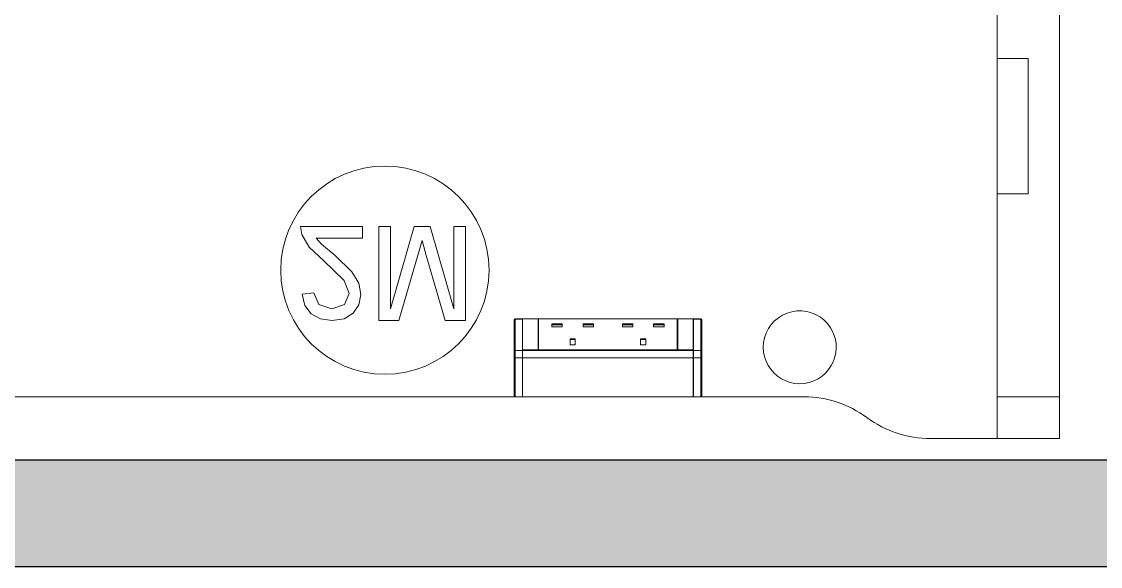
# Model space of a CAD drawing. Header units: millimetres. Extents: x 155927 to 295199, y -4084 to 97293.
# Drawn here: x 157463 to 158498, y 15108 to 15631 of the extents above; entities that cross this region are included whole.
import ezdxf

# ---------------------------------------------------------------- set-up
doc = ezdxf.new("R2010")
doc.units = ezdxf.units.MM
doc.header["$MEASUREMENT"] = 0
for name, color, linetype, lineweight in [('A-WALL-PATT', 7, 'CONTINUOUS', 9), ('I-FURN', 8, 'CONTINUOUS', 9), ('I-WALL', 7, 'CONTINUOUS', 9)]:
    doc.layers.add(name, color=color, linetype=linetype, lineweight=lineweight)

msp = doc.modelspace()

# ---------------------------------------------------------------- hatches: boundary and pattern name
at = {"layer": 'A-WALL-PATT'}
msp.add_hatch(color=256, dxfattribs=at).paths.add_polyline_path([(161148.8, 15107.6), (161148.8, 15209.6), (160937.7, 15209.6), (160937.7, 15150.5), (158537.7, 15150.5), (158537.7, 15209.6), (156862.8, 15209.6), (156862.8, 15107.6), (160937.7, 15107.6)], flags=0)

# ---------------------------------------------------------------- linework, layer by layer
at = {"layer": 'I-FURN'}
for p, q in [((158399.2, 15595.6), (158399.2, 16030.6)), ((158459.2, 16030.6), (158459.2, 15230.6)), ((158459.2, 15230.6), (158459.2, 16030.6)), ((158459.2, 16030.6), (158459.2, 15230.6)), ((158399.2, 15990.6), (158399.2, 15270.6)), ((158459.2, 15270.6), (158459.2, 15990.6)), ((158399.2, 15465.6), (158399.2, 15595.6)), ((158429.2, 15595.6), (158399.2, 15595.6)), ((158399.2, 15595.6), (158429.2, 15595.6)), ((158429.2, 15595.6), (158429.2, 15465.6)), ((158429.2, 15465.6), (158429.2, 15595.6)), ((158399.2, 15230.6), (158399.2, 15465.6)), ((158429.2, 15465.6), (158399.2, 15465.6)), ((158429.2, 15465.6), (158399.2, 15465.6)), ((157789.9, 15434.2), (157730.6, 15434.2)), ((157730.6, 15434.2), (157731.8, 15426.4)), ((157789.9, 15422.9), (157789.9, 15434.2)), ((157805.5, 15434.2), (157805.5, 15343.8)), ((157816.8, 15434.2), (157805.5, 15434.2)), ((157839.5, 15434.2), (157816.8, 15355.1)), ((157816.8, 15355.1), (157816.8, 15434.2)), ((157854.8, 15434.2), (157839.5, 15434.2)), ((157877.5, 15355.1), (157854.8, 15434.2)), ((157888.8, 15434.2), (157877.5, 15434.2)), ((157877.5, 15434.2), (157877.5, 15355.1)), ((157888.8, 15343.8), (157888.8, 15434.2)), ((157731.8, 15426.4), (157738.7, 15414.4)), ((157738.7, 15414.4), (157752.8, 15401.3)), ((157750.6, 15417.1), (157745.5, 15422.9)), ((157745.5, 15422.9), (157789.9, 15422.9)), ((157763.6, 15406.3), (157750.6, 15417.1)), ((157843.4, 15407.5), (157847.1, 15420.8)), ((157847.1, 15420.8), (157851.2, 15406.4)), ((157779.8, 15390.8), (157763.6, 15406.3)), ((157824.9, 15343.8), (157843.4, 15407.5)), ((157851.2, 15406.4), (157869.4, 15343.8)), ((157752.8, 15401.3), (157772.3, 15382.5)), ((157772.3, 15382.5), (157777.2, 15369.7)), ((157786.5, 15379.7), (157779.8, 15390.8)), ((157788.5, 15369), (157786.5, 15379.7)), ((157743.3, 15370.6), (157732, 15369.2)), ((157732, 15369.2), (157734.7, 15358.3)), ((157748.1, 15359.2), (157743.3, 15370.6)), ((157777.2, 15369.7), (157772.6, 15359.3)), ((157786.6, 15359.1), (157788.5, 15369)), ((157734.7, 15358.3), (157740.7, 15350.3)), ((157760.6, 15355.1), (157748.1, 15359.2)), ((157772.6, 15359.3), (157760.6, 15355.1)), ((157772.3, 15345.6), (157781.1, 15351)), ((157781.1, 15351), (157786.6, 15359.1)), ((157740.7, 15350.3), (157749.5, 15345.4)), ((157749.5, 15345.4), (157760.8, 15343.8)), ((157760.8, 15343.8), (157772.3, 15345.6)), ((157805.5, 15343.8), (157824.9, 15343.8)), ((157869.4, 15343.8), (157888.8, 15343.8)), ((157935.6, 15344.4), (157935.6, 15314.2)), ((157935.6, 15344.4), (157935.6, 15314.2)), ((157935.8, 15345.1), (157935.8, 15345.1)), ((157943.6, 15345.4), (157936.6, 15345.4)), ((157936.6, 15345.3), (157936.6, 15345.4)), ((157943.6, 15345.4), (157936.6, 15345.4)), ((157943.6, 15345.4), (157936.6, 15345.4)), ((157936.6, 15315), (157936.6, 15345.3)), ((157936.6, 15345.3), (157943.6, 15345.3)), ((157943.6, 15345.6), (157958.6, 15345.6)), ((157943.6, 15315.8), (157943.6, 15345.6)), ((157943.6, 15345.3), (157943.6, 15345.4)), ((157943.6, 15315), (157943.6, 15345.3)), ((158107.6, 15345.4), (157943.7, 15345.4)), ((157958.6, 15345.6), (157958.6, 15315.8)), ((157958.6, 15345.3), (157959.1, 15345.3)), ((157959.1, 15345.6), (158092.1, 15345.6)), ((157959.1, 15345.6), (157959.1, 15315.8)), ((157971.7, 15340.6), (157971.7, 15337.8)), ((157981.7, 15340.6), (157971.7, 15340.6)), ((157981.7, 15340.6), (157981.7, 15337.8)), ((158001.7, 15340.6), (158001.7, 15337.8)), ((158011.7, 15340.6), (158001.7, 15340.6)), ((158011.7, 15340.6), (158011.7, 15337.8)), ((158039.5, 15340.6), (158039.5, 15337.8)), ((158049.5, 15340.6), (158039.5, 15340.6)), ((158049.5, 15340.6), (158049.5, 15337.8)), ((158069.5, 15340.6), (158069.5, 15337.8)), ((158079.5, 15340.6), (158069.5, 15340.6)), ((158079.5, 15340.6), (158079.5, 15337.8)), ((158092.1, 15345.6), (158092.1, 15315.8)), ((158092.1, 15345.3), (158092.6, 15345.3)), ((158092.6, 15315.8), (158092.6, 15345.6)), ((158092.6, 15345.6), (158107.6, 15345.6)), ((158107.6, 15345.6), (158107.6, 15315.8)), ((158114.7, 15345.4), (158107.7, 15345.4)), ((158114.7, 15345.4), (158107.7, 15345.4)), ((158107.7, 15345.4), (158114.7, 15345.4)), ((158107.7, 15345.4), (158107.7, 15345.3)), ((158114.7, 15345.3), (158107.7, 15345.3)), ((158107.7, 15345.3), (158107.7, 15315)), ((158114.7, 15345.4), (158114.7, 15345.3)), ((158114.7, 15345.3), (158114.7, 15315)), ((158115.4, 15345.1), (158115.4, 15345.1)), ((158115.7, 15314.2), (158115.7, 15344.4)), ((158115.7, 15314.2), (158115.7, 15344.4)), ((157981.7, 15339.9), (157971.7, 15339.9)), ((157981.7, 15337.8), (157971.7, 15337.8)), ((158011.7, 15339.9), (158001.7, 15339.9)), ((158011.7, 15337.8), (158001.7, 15337.8)), ((158049.5, 15339.9), (158039.5, 15339.9)), ((158049.5, 15337.8), (158039.5, 15337.8)), ((158079.5, 15339.9), (158069.5, 15339.9)), ((158079.5, 15337.8), (158069.5, 15337.8)), ((157989.2, 15326.3), (157989.2, 15320.5)), ((157994.2, 15326.3), (157989.2, 15326.3)), ((157994.2, 15325.5), (157989.2, 15325.5)), ((157994.2, 15320.5), (157989.2, 15320.5)), ((157994.2, 15326.3), (157994.2, 15320.5)), ((158057, 15326.3), (158057, 15320.5)), ((158062, 15326.3), (158057, 15326.3)), ((158062, 15325.5), (158057, 15325.5)), ((158057, 15320.5), (158062, 15320.5)), ((158062, 15320.5), (158062, 15326.3)), ((157935.6, 15275.6), (157935.6, 15314.2)), ((157935.6, 15314.2), (157935.6, 15308.6)), ((157936.6, 15308.1), (157936.6, 15315)), ((157936.6, 15315), (157943.6, 15315)), ((157958.6, 15315.8), (157943.6, 15315.8)), ((157943.6, 15315.8), (157943.6, 15313.4)), ((157943.6, 15308.1), (157943.6, 15315)), ((157943.7, 15315.6), (157958.6, 15315.6)), ((157943.7, 15315), (157943.7, 15315.6)), ((157943.7, 15315), (157943.7, 15308.1)), ((158107.6, 15315), (157943.7, 15315)), ((158092.1, 15315.8), (157959.1, 15315.8)), ((157959.1, 15315.6), (158092.1, 15315.6)), ((158107.6, 15315.8), (158092.6, 15315.8)), ((158092.6, 15315.6), (158107.6, 15315.6)), ((158107.6, 15315.6), (158107.6, 15315)), ((158107.6, 15308.1), (158107.6, 15315)), ((158114.7, 15315), (158107.7, 15315)), ((158107.7, 15315), (158107.7, 15308.1)), ((158114.7, 15315), (158114.7, 15308.1)), ((158115.7, 15314.2), (158115.7, 15275.6)), ((158115.7, 15308.6), (158115.7, 15314.2)), ((157935.6, 15308.6), (157935.6, 15271.6)), ((157936.6, 15270.6), (157936.6, 15308.1)), ((157936.6, 15308.1), (157943.6, 15308.1)), ((157943.6, 15270.6), (157943.6, 15308.1)), ((157943.7, 15308.1), (157943.7, 15270.6)), ((158107.6, 15308.1), (157943.7, 15308.1)), ((158107.6, 15270.6), (158107.6, 15308.1)), ((158114.7, 15308.1), (158107.7, 15308.1)), ((158107.7, 15308.1), (158107.7, 15270.6)), ((158114.7, 15308.1), (158114.7, 15270.6)), ((158115.7, 15271.6), (158115.7, 15308.6)), ((157104.2, 15270.6), (157936.6, 15270.6)), ((157936.6, 15270.6), (157104.2, 15270.6)), ((157936.6, 15275.6), (157935.6, 15275.6)), ((157935.6, 15271.6), (157935.6, 15275.6)), ((157935.6, 15271.6), (157935.6, 15271.6)), ((157936.6, 15270.6), (157943.6, 15270.6)), ((157936.6, 15270.6), (157943.6, 15270.6)), ((157943.7, 15270.6), (158107.6, 15270.6)), ((158107.6, 15270.6), (157943.7, 15270.6)), ((158107.7, 15270.6), (158114.7, 15270.6)), ((158114.7, 15270.6), (158107.7, 15270.6)), ((158115.7, 15275.6), (158114.7, 15275.6)), ((158114.7, 15270.6), (158214.2, 15270.6)), ((158214.2, 15270.6), (158114.7, 15270.6)), ((158115.7, 15275.6), (158115.7, 15271.6)), ((158399.2, 15270.6), (158399.2, 15230.6)), ((158459.2, 15270.6), (158399.2, 15270.6)), ((158459.2, 15270.6), (158399.2, 15270.6)), ((158459.2, 15230.6), (158459.2, 15270.6)), ((158335.4, 15230.6), (158459.2, 15230.6)), ((158459.2, 15230.6), (158335.4, 15230.6)), ((158459.2, 15230.6), (158399.2, 15230.6)), ((158459.2, 15230.6), (158399.2, 15230.6))]:
    msp.add_line(p, q, dxfattribs=at)
at = {"layer": 'I-FURN', "flags": 128}
for points in [[(157936, 15345.3), (157936.1, 15345.3), (157936.1, 15345.3), (157936.2, 15345.4), (157936.2, 15345.4), (157936.2, 15345.4), (157936.3, 15345.4), (157936.3, 15345.4), (157936.3, 15345.4), (157936.4, 15345.4), (157936.4, 15345.4), (157936.5, 15345.4), (157936.5, 15345.4), (157936.5, 15345.4), (157936.6, 15345.4)], [(158114.7, 15345.4), (158114.7, 15345.4), (158114.8, 15345.4), (158114.8, 15345.4), (158114.8, 15345.4), (158114.9, 15345.4), (158114.9, 15345.4), (158115, 15345.4), (158115, 15345.4), (158115, 15345.4), (158115.1, 15345.4), (158115.1, 15345.4), (158115.1, 15345.3), (158115.2, 15345.3)], [(157935.6, 15314.2), (157935.6, 15314.1), (157935.6, 15314), (157935.6, 15313.9), (157935.6, 15313.8), (157935.6, 15313.6), (157935.6, 15313.5), (157935.6, 15313.4), (157935.6, 15313.3), (157935.6, 15313.2), (157935.6, 15313), (157935.6, 15312.9), (157935.6, 15312.7), (157935.6, 15312.6), (157935.6, 15312.5), (157935.6, 15312.3), (157935.6, 15312.2), (157935.6, 15312), (157935.6, 15311.8), (157935.6, 15311.7), (157935.6, 15311.5), (157935.6, 15311.4), (157935.6, 15311.2), (157935.6, 15311.1), (157935.6, 15310.9), (157935.6, 15310.7), (157935.6, 15310.6), (157935.6, 15310.4), (157935.6, 15310.3), (157935.6, 15310.1), (157935.6, 15309.9), (157935.6, 15309.8), (157935.6, 15309.6), (157935.6, 15309.5), (157935.6, 15309.3), (157935.6, 15309.2), (157935.6, 15309), (157935.6, 15308.9), (157935.6, 15308.8), (157935.6, 15308.6)], [(158115.7, 15308.6), (158115.7, 15308.8), (158115.7, 15308.9), (158115.7, 15309), (158115.7, 15309.2), (158115.7, 15309.3), (158115.7, 15309.5), (158115.7, 15309.6), (158115.7, 15309.8), (158115.7, 15309.9), (158115.7, 15310.1), (158115.7, 15310.3), (158115.7, 15310.4), (158115.7, 15310.6), (158115.7, 15310.7), (158115.7, 15310.9), (158115.7, 15311.1), (158115.7, 15311.2), (158115.7, 15311.4), (158115.7, 15311.5), (158115.7, 15311.7), (158115.7, 15311.8), (158115.7, 15312), (158115.7, 15312.2), (158115.7, 15312.3), (158115.7, 15312.5), (158115.7, 15312.6), (158115.7, 15312.7), (158115.7, 15312.9), (158115.7, 15313), (158115.7, 15313.2), (158115.7, 15313.3), (158115.7, 15313.4), (158115.7, 15313.5), (158115.7, 15313.6), (158115.7, 15313.8), (158115.7, 15313.9), (158115.7, 15314), (158115.7, 15314.1), (158115.7, 15314.2)], [(157935.6, 15308.6), (157935.6, 15305.9), (157935.6, 15303.2), (157935.6, 15300.5), (157935.6, 15298), (157935.6, 15295.6), (157935.6, 15293.3), (157935.6, 15291), (157935.6, 15288.9), (157935.6, 15286.9), (157935.6, 15285), (157935.6, 15283.2), (157935.6, 15281.5), (157935.6, 15280), (157935.6, 15278.6), (157935.6, 15277.3), (157935.6, 15276.1), (157935.6, 15275), (157935.6, 15274.1), (157935.6, 15273.3), (157935.6, 15272.7), (157935.6, 15272.2), (157935.6, 15271.8), (157935.6, 15271.6)], [(158115.7, 15271.6), (158115.7, 15271.9), (158115.7, 15272.3), (158115.7, 15272.9), (158115.7, 15273.5), (158115.7, 15274.4), (158115.7, 15275.3), (158115.7, 15276.4), (158115.7, 15277.6), (158115.7, 15278.9), (158115.7, 15280.4), (158115.7, 15282), (158115.7, 15283.7), (158115.7, 15285.5), (158115.7, 15287.4), (158115.7, 15289.5), (158115.7, 15291.6), (158115.7, 15293.9), (158115.7, 15296.2), (158115.7, 15298.7), (158115.7, 15301.2), (158115.7, 15303.9), (158115.7, 15306.6), (158115.7, 15308.6)], [(157935.6, 15271.6), (157935.6, 15271.6), (157935.6, 15271.6), (157935.6, 15271.6), (157935.6, 15271.7), (157935.6, 15271.7), (157935.6, 15271.7), (157935.6, 15271.8), (157935.6, 15271.8), (157935.6, 15271.9), (157935.6, 15271.9), (157935.6, 15272), (157935.6, 15272.1), (157935.6, 15272.1), (157935.6, 15272.2), (157935.6, 15272.3), (157935.6, 15272.4), (157935.6, 15272.5), (157935.6, 15272.6), (157935.6, 15272.7), (157935.6, 15272.8), (157935.6, 15272.9), (157935.6, 15273.1), (157935.6, 15273.2), (157935.6, 15273.3), (157935.6, 15273.4), (157935.6, 15273.6), (157935.6, 15273.7), (157935.6, 15273.9), (157935.6, 15274), (157935.6, 15274.2), (157935.6, 15274.3), (157935.6, 15274.5), (157935.6, 15274.6), (157935.6, 15274.8), (157935.6, 15274.9), (157935.6, 15275.1), (157935.6, 15275.2), (157935.6, 15275.4), (157935.6, 15275.6), (157935.6, 15275.6)], [(157936.6, 15270.6), (157936.5, 15270.6), (157936.5, 15270.6), (157936.4, 15270.6), (157936.4, 15270.6), (157936.4, 15270.6), (157936.3, 15270.6), (157936.3, 15270.6), (157936.2, 15270.7), (157936.2, 15270.7), (157936.2, 15270.7), (157936.1, 15270.7), (157936.1, 15270.7), (157936.1, 15270.7), (157936, 15270.8), (157936, 15270.8), (157936, 15270.8), (157935.9, 15270.8), (157935.9, 15270.9), (157935.9, 15270.9), (157935.8, 15270.9), (157935.8, 15270.9), (157935.8, 15271), (157935.8, 15271), (157935.7, 15271), (157935.7, 15271.1), (157935.7, 15271.1), (157935.7, 15271.1), (157935.7, 15271.2), (157935.6, 15271.2), (157935.6, 15271.2), (157935.6, 15271.3), (157935.6, 15271.3), (157935.6, 15271.4), (157935.6, 15271.4), (157935.6, 15271.4), (157935.6, 15271.5), (157935.6, 15271.5), (157935.6, 15271.6), (157935.6, 15271.6), (157935.6, 15271.6)], [(158115.7, 15271.6), (158115.7, 15271.6), (158115.7, 15271.5), (158115.7, 15271.5), (158115.7, 15271.4), (158115.7, 15271.4), (158115.6, 15271.4), (158115.6, 15271.3), (158115.6, 15271.3), (158115.6, 15271.3), (158115.6, 15271.2), (158115.6, 15271.2), (158115.6, 15271.1), (158115.5, 15271.1), (158115.5, 15271.1), (158115.5, 15271), (158115.5, 15271), (158115.5, 15271), (158115.4, 15270.9), (158115.4, 15270.9), (158115.4, 15270.9), (158115.3, 15270.9), (158115.3, 15270.8), (158115.3, 15270.8), (158115.2, 15270.8), (158115.2, 15270.8), (158115.2, 15270.7), (158115.1, 15270.7), (158115.1, 15270.7), (158115.1, 15270.7), (158115, 15270.7), (158115, 15270.7), (158115, 15270.6), (158114.9, 15270.6), (158114.9, 15270.6), (158114.8, 15270.6), (158114.8, 15270.6), (158114.8, 15270.6), (158114.7, 15270.6), (158114.7, 15270.6), (158114.7, 15270.6)], [(158115.7, 15275.6), (158115.7, 15275.4), (158115.7, 15275.3), (158115.7, 15275.1), (158115.7, 15275), (158115.7, 15274.8), (158115.7, 15274.7), (158115.7, 15274.5), (158115.7, 15274.3), (158115.7, 15274.2), (158115.7, 15274), (158115.7, 15273.9), (158115.7, 15273.8), (158115.7, 15273.6), (158115.7, 15273.5), (158115.7, 15273.3), (158115.7, 15273.2), (158115.7, 15273.1), (158115.7, 15273), (158115.7, 15272.8), (158115.7, 15272.7), (158115.7, 15272.6), (158115.7, 15272.5), (158115.7, 15272.4), (158115.7, 15272.3), (158115.7, 15272.2), (158115.7, 15272.2), (158115.7, 15272.1), (158115.7, 15272), (158115.7, 15271.9), (158115.7, 15271.9), (158115.7, 15271.8), (158115.7, 15271.8), (158115.7, 15271.7), (158115.7, 15271.7), (158115.7, 15271.7), (158115.7, 15271.6), (158115.7, 15271.6), (158115.7, 15271.6), (158115.7, 15271.6)], [(158115.7, 15271.6), (158115.7, 15271.6), (158115.7, 15271.6)]]:
    msp.add_lwpolyline(points, dxfattribs=at)
at = {"layer": 'I-FURN'}
for centre, radius, start, end in [((157811.5, 15392.3), 100, 0, 180), ((157811.5, 15392.3), 100, 180, 0), ((158209.8, 15318.2), 35, 39.8243, 165), ((158209.8, 15318.2), 35, 345, 39.2774), ((158209.8, 15318.2), 35, 165, 284.7004), ((158209.8, 15318.2), 35, 285, 345), ((158214.2, 15170.6), 100, 53.1301, 90), ((158214.2, 15170.6), 100, 53.1301, 90), ((158334.3, 15330.6), 100, 233.1301, 270.6256), ((158334.3, 15330.6), 100, 233.1301, 270.6256)]:
    msp.add_arc(centre, radius, start, end, dxfattribs=at)
for centre, major_axis, ratio, start_param, end_param in [((157936.6, 15344.4), (-1, 0), 0.819152, 4.712389, 6.283185), ((158114.7, 15344.4), (1, 0), 0.819152, 0, 1.570796), ((157936.6, 15314.2), (-1, 0), 0.819152, 4.712389, 6.283185), ((158114.7, 15314.2), (-1, 0), 0.819152, 3.141593, 4.712389), ((157936.6, 15308.6), (-1, 0), 0.56467, 0, 1.570796), ((158114.7, 15308.6), (-1, 0), 0.56467, 1.570796, 3.141593), ((157936.6, 15271.6), (-1, 0), 0.998113, 0, 1.570796), ((158114.7, 15271.6), (-1, 0), 0.998113, 1.570796, 3.141593)]:
    msp.add_ellipse(centre, major_axis=major_axis, ratio=ratio, start_param=start_param, end_param=end_param, dxfattribs=at)
at = {"layer": 'I-WALL', "lineweight": 30}
for p, q in [((158537.7, 15209.6), (156862.8, 15209.6)), ((156862.8, 15107.6), (161148.8, 15107.6))]:
    msp.add_line(p, q, dxfattribs=at)

doc.saveas('drawing.dxf')
